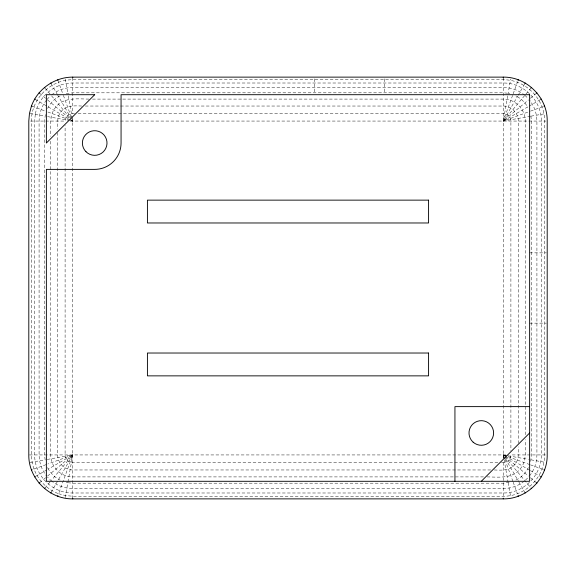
<?xml version="1.0" encoding="UTF-8"?>
<svg xmlns="http://www.w3.org/2000/svg" width="576" height="576" viewBox="0 0 576 576"><rect width="100%" height="100%" fill="white"/><g stroke="black" fill="none" stroke-linecap="round" stroke-linejoin="round"><path stroke-width="0.43" stroke-dasharray="2.88 2.16" d="M45.346 114.566L44.496 121.061L44.496 454.939L45.346 461.434M530.654 461.434L531.504 454.939L531.504 121.061L530.654 114.566M65.218 497.549L67.831 482.753L66.247 482.328M67.982 481.867L72.734 454.939L45.806 459.691M507.708 95.897L503.266 121.061L530.194 116.309M509.753 93.672L508.169 93.247L510.667 79.099M58.615 493.733L65.563 495.598L72.734 496.224L503.266 496.224C525.341 496.606 544.932 477.014 544.55 454.939L544.55 121.061C544.932 98.986 525.341 79.394 503.266 79.776L72.734 79.776C50.659 79.394 31.068 98.986 31.45 121.061L31.45 454.939C31.385 471.91 42.653 487.994 58.615 493.733L72.734 454.939L47.88 463.99M512.618 95.364L503.266 121.061L529.805 111.398M513.187 93.794L518.069 80.402M47.585 108.425C50.184 103.032 54.706 98.51 60.098 95.911M528.415 467.575C525.816 472.968 521.294 477.49 515.902 480.089M51.098 492.408L57.838 480.737M58.615 479.398L72.734 454.939L48.276 469.058C51.142 473.688 55.123 477.778 60.098 480.089M515.902 95.911L517.385 96.602L503.266 121.061L527.724 106.942L528.415 108.425M518.162 95.263L524.902 83.592M46.469 100.109C41.71 106.013 39.211 113.508 39.082 121.061L39.082 454.939C39.211 462.492 41.71 469.987 46.469 475.891M529.531 475.891C534.29 469.987 536.789 462.492 536.918 454.939L536.918 121.061C536.789 113.508 534.29 106.013 529.531 100.109M44.921 488.088L49.968 482.069M531.079 87.912L503.266 121.061L528.458 99.922M46.951 99.425L50.508 95.868M525.492 480.132L529.049 476.575M39.593 482.753L45.605 477.706M47.542 476.078L72.734 454.939L51.098 480.722L47.542 477.166M530.395 98.294L535.903 93.672M51.79 94.795C57.686 90.036 65.182 87.538 72.734 87.401L503.266 87.401C510.818 87.538 518.314 90.036 524.21 94.795M524.21 481.205C518.314 485.964 510.818 488.462 503.266 488.599L72.734 488.599C65.182 488.462 57.686 485.964 51.79 481.205M529.063 106.164L540.734 99.425M35.834 476.244L46.937 469.836M530.532 111.132L543.924 106.258M33.941 469.058L46.195 464.602M66.247 93.672L72.734 92.815L503.266 92.815L508.169 93.247M67.831 482.753L72.734 483.185L503.266 483.185L509.753 482.328M531.079 116.15L545.227 113.659M30.125 462.456L44.921 459.85M74.527 113.429C69.905 112.644 64.98 116.194 65.102 121.061L29.47 121.061M501.473 462.571C506.095 463.356 511.02 459.806 510.898 454.939L545.875 454.939M88.913 99.094C77.796 98.993 63.799 96.955 55.908 106.942C48.78 115.042 51.048 126.554 50.767 136.354M92.506 99.094L503.266 99.094C515.009 98.892 525.434 109.31 525.233 121.061L525.233 436.046M81.72 106.034C74.693 105.725 66.103 105.199 61.222 111.398C56.902 116.273 57.643 123.156 57.708 129.161M85.313 106.034L503.266 106.034C511.301 105.89 518.429 113.026 518.292 121.061L518.292 443.246M78.127 113.429L503.266 113.429C507.348 113.357 510.97 116.978 510.898 121.061L510.898 450.439M70.193 121.061L545.875 121.061M529.625 252.857L546.322 252.857M529.625 323.143L546.322 323.143M29.47 454.939L505.807 454.939M497.873 462.571L72.734 462.571C68.652 462.643 65.03 459.022 65.102 454.939L65.102 125.561M490.687 469.966L72.734 469.966C64.699 470.11 57.571 462.974 57.708 454.939L57.708 132.754M494.28 469.966C501.307 470.275 509.897 470.801 514.778 464.602C519.098 459.727 518.357 452.844 518.292 446.839M483.494 476.906L72.734 476.906C60.991 477.108 50.566 466.69 50.767 454.939L50.767 139.954M487.087 476.906C498.204 477.007 512.201 479.045 520.092 469.058C527.22 460.958 524.952 449.446 525.233 439.646M30.125 113.544L44.921 116.15M47.57 116.618L69.394 120.47M70.229 120.614L72.734 121.061L72.288 118.555M507.442 455.681L503.266 454.939L504.007 459.115M508.277 455.825L528.43 459.382M531.079 459.85L545.875 462.456M32.076 106.258L46.195 111.398M47.88 112.01L72.734 121.061L71.863 118.67M529.805 464.602L503.266 454.939L504.72 458.928M530.532 464.868L543.924 469.742M35.266 99.425L46.937 106.164M48.276 106.942L70.531 119.786M71.266 120.211L72.734 121.061L71.885 119.592M504.734 455.789L503.266 454.939L504.965 457.877M505.469 456.214L529.733 470.225M530.402 470.606L540.734 476.575M517.385 96.602L521.417 99.425L524.902 102.902L527.724 106.942M504.569 456.034L503.266 454.939L504.36 456.242M505.217 456.574L528.458 476.078M530.395 477.706L535.903 482.328M39.593 93.247L45.605 98.294M47.542 99.922L70.783 119.426M71.431 119.966L72.734 121.061L71.64 119.758M524.902 95.278L528.458 98.834M504.9 456.89L530.654 487.577M45.346 88.423L49.968 93.931M51.595 95.868L71.1 119.11M505.39 458.611L518.551 481.406M518.933 482.076L524.57 491.839M51.098 83.592L57.067 93.924M57.449 94.594L71.46 118.858M47.585 467.575L48.276 469.058M505.008 459.72L512.928 481.478M513.187 482.206L517.385 493.733M57.931 80.402L63.072 94.522M63.382 95.364L71.575 117.871M504.151 459.95L508.018 481.867M508.169 482.753L510.782 497.549M65.333 79.099L67.831 93.247M68.292 95.897L72.144 117.72M503.266 77.796L503.266 458.33M503.266 462.571L503.266 497.549M384.653 78.883L384.653 93.823M314.359 78.883L314.359 93.823M72.734 77.796L72.734 113.429M72.734 117.67L72.734 498.204M35.266 114.451L34.682 121.061L34.682 454.939C34.337 475.286 52.387 493.337 72.734 492.991L503.266 492.991C523.613 493.337 541.663 475.286 541.318 454.939L541.318 121.061C541.663 100.714 523.613 82.663 503.266 83.009L72.734 83.009C54.778 82.829 38.203 96.739 35.266 114.451"/><path stroke-width="0.86" d="M31.45 106.034L29.47 113.429L28.8 121.061L28.8 454.939C28.397 478.433 49.241 499.277 72.734 498.874L503.266 498.874C526.759 499.277 547.603 478.433 547.2 454.939L547.2 121.061C547.603 97.567 526.759 76.723 503.266 77.126L72.734 77.126C54.677 77.062 37.562 89.042 31.45 106.034L32.076 106.258M57.708 496.224L57.931 495.598M518.069 80.402L518.292 79.776M50.767 492.991L51.098 492.408M524.902 83.592L525.233 83.009M44.496 488.599L44.921 488.088M531.079 87.912L531.504 87.401M481.298 481.298L529.625 432.979M39.082 483.185L39.593 482.753M536.407 93.247L536.918 92.815M540.734 99.425L541.318 99.094M34.682 476.906L35.266 476.575M543.924 106.258L544.55 106.034M31.45 469.966L32.076 469.742M529.625 406.62L454.939 406.62L454.939 481.298M543.924 469.742L544.55 469.966M34.682 99.094L35.266 99.425M540.734 476.575L541.318 476.906M536.407 482.753L536.918 483.185M39.082 92.815L39.593 93.247M531.079 488.088L531.504 488.599M44.496 87.401L44.921 87.912M524.902 492.408L525.233 492.991M50.767 83.009L51.098 83.592M518.069 495.598L518.292 496.224M57.708 79.776L57.931 80.402M503.266 77.126L503.266 77.796M503.266 498.204L503.266 498.874M72.734 77.126L72.734 77.796M72.734 498.204L72.734 498.874M94.702 94.702L46.375 143.021L46.375 94.702L94.702 94.702M529.625 94.702L121.061 94.702L121.061 143.021A26.359 26.359 0 0 1 94.702 169.38L46.375 169.38L46.375 481.298L529.625 481.298L529.625 94.702M428.58 200.138L147.42 200.138L147.42 222.977L428.58 222.977L428.58 200.138M428.58 353.023L147.42 353.023L147.42 375.862L428.58 375.862L428.58 353.023M85.997 151.718A12.298 12.298 0 0 0 106.582 146.21A12.298 12.298 0 0 0 91.512 131.141A12.298 12.298 0 0 0 85.997 151.718M473.17 442.202A12.298 12.298 0 0 0 493.358 435.406A12.298 12.298 0 0 0 477.374 421.315A12.298 12.298 0 0 0 473.17 442.202"/></g></svg>
